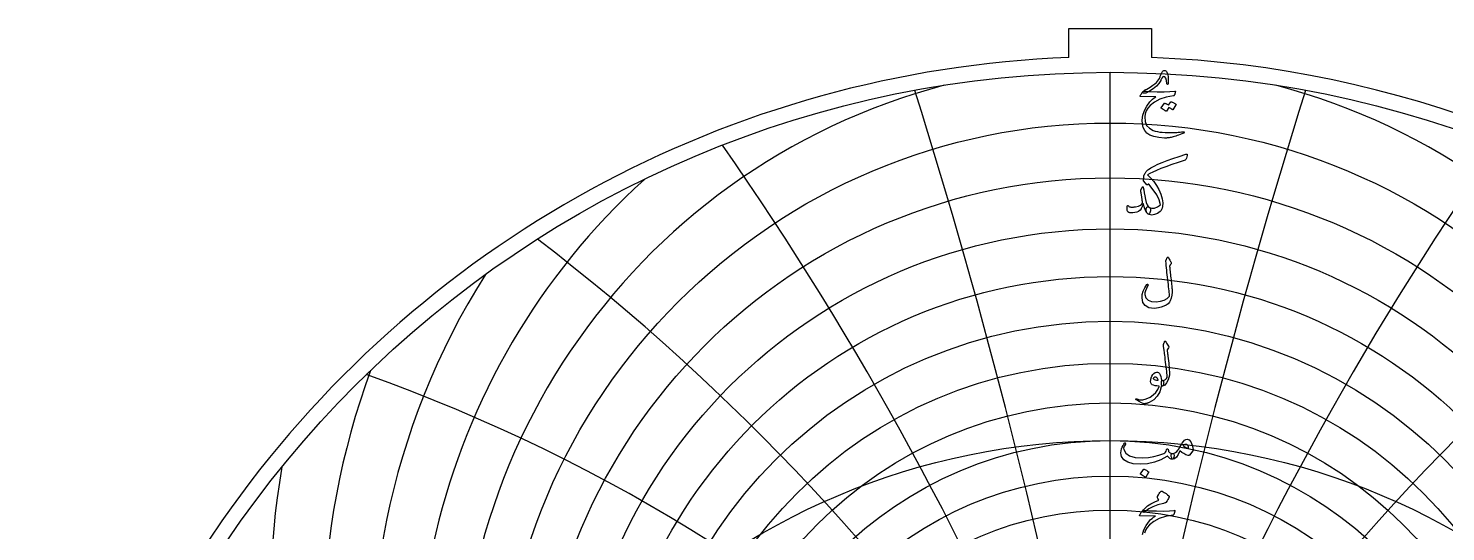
# Model space of a CAD drawing. Header units: millimetres. Extents: x -74 to 74, y -74 to 75.
# Drawn here: x -73.5 to 22.8, y 41.2 to 75.4 of the extents above; entities that cross this region are included whole.
import ezdxf

# ---------------------------------------------------------------- set-up
doc = ezdxf.new("R2010")
doc.units = ezdxf.units.MM
for name, color, linetype in [('CUT_OUTER', 1, 'Continuous'), ('ENGRAVE', 7, 'Continuous'), ('ENGRAVE_FINE', 8, 'Continuous'), ('TEXT', 5, 'Continuous')]:
    doc.layers.add(name, color=color, linetype=linetype)

msp = doc.modelspace()

# ---------------------------------------------------------------- linework, layer by layer
at = {"layer": 'CUT_OUTER'}
for points in [[(-2.8175, 75.4395), (2.8175, 75.4395), (2.8175, 73.4532)], [(-2.8175, 73.4532), (-2.8175, 75.4395)]]:
    msp.add_lwpolyline(points, dxfattribs=at)
for centre, radius, start, end in [((-0.0002, -0.0002), 73.5074, 145.195103, 87.803182), ((-0.0008, 0.0009), 73.5063, 92.196033, 145.195536)]:
    msp.add_arc(centre, radius, start, end, dxfattribs=at)
at = {"layer": 'ENGRAVE'}
msp.add_lwpolyline([(0, -72.45), (0, 72.45)], dxfattribs=at)
for centre, radius in [((0, 0), 72.45), ((0, 23.3689), 32.1586), ((0, 0), 47.425), ((0, 20.1081), 22.5936)]:
    msp.add_circle(centre, radius, dxfattribs=at)
msp.add_arc((0, 28.8094), 44.2187, 104.762326, 75.237674, dxfattribs=at)
at = {"layer": 'ENGRAVE_FINE'}
for centre, radius in [((0, 27.4779), 41.5259), ((0, 26.2837), 38.9912), ((0, 25.2099), 36.5956), ((0, 24.2423), 34.3227), ((0, 22.5797), 30.0911), ((0, 21.866), 28.1096), ((0, 21.2202), 26.2048), ((0, 20.6361), 24.3685)]:
    msp.add_circle(centre, radius, dxfattribs=at)
for centre, radius, start, end in [((-427.3826, -58.565), 433.9756, 4.779127, 17.401802), ((-427.3826, -58.565), 433.9756, 4.779127, 17.401802), ((427.3826, -58.565), 433.9756, 162.598198, 175.220873), ((427.3826, -58.565), 433.9756, 162.598198, 175.220873), ((-207.0474, -58.565), 220.3352, 9.614941, 34.898449), ((-207.0474, -58.565), 220.3352, 9.614941, 34.898449), ((207.0474, -58.565), 220.3352, 145.101551, 170.385059), ((207.0474, -58.565), 220.3352, 145.101551, 170.385059), ((0, 30.2982), 47.0923, 132.219432, 47.780568), ((-130.5257, -58.565), 150.7182, 14.56643, 52.566013), ((-130.5257, -58.565), 150.7182, 14.56643, 52.566013), ((130.5257, -58.565), 150.7182, 127.433987, 165.43357), ((130.5257, -58.565), 150.7182, 127.433987, 165.43357), ((0, 31.9689), 50.1736, 147.797087, 32.202913), ((0, 33.851), 53.495, 159.954591, 20.045409), ((-89.8094, -58.565), 117.2379, 19.697338, 70.43411), ((-89.8094, -58.565), 117.2379, 19.697338, 70.43411), ((89.8094, -58.565), 117.2379, 109.56589, 160.302662), ((89.8094, -58.565), 117.2379, 109.56589, 160.302662), ((0, 35.9809), 57.0959, 170.269458, 9.730542)]:
    msp.add_arc(centre, radius, start, end, dxfattribs=at)
at = {"layer": 'TEXT'}
for points in [[(2.1788, 71.0804), (2.2042, 71.1103), (2.2334, 71.1399), (2.2663, 71.1692), (2.303, 71.1983), (2.3435, 71.2273), (2.3876, 71.2567), (2.4356, 71.2862), (2.4873, 71.3161), (2.7165, 71.4516), (2.9029, 71.571), (3.0464, 71.6744), (3.1471, 71.7617), (3.225, 71.8477), (3.2917, 71.9385), (3.3471, 72.0341), (3.3913, 72.1345), (3.4105, 72.1847), (3.4293, 72.2325), (3.448, 72.2779), (3.4663, 72.3209), (3.4841, 72.3609), (3.5011, 72.3975), (3.5173, 72.4305), (3.5327, 72.4601), (3.5667, 72.5107), (3.6045, 72.5469), (3.646, 72.5686), (3.6912, 72.5758), (3.7354, 72.5686), (3.778, 72.5469), (3.819, 72.5107), (3.8584, 72.4601), (3.9074, 72.3444), (3.9387, 72.1773), (3.9523, 71.9588), (3.9483, 71.6889), (3.9457, 71.6645), (3.9376, 71.6471), (3.9242, 71.6367), (3.9055, 71.6332), (3.8862, 71.6369), (3.8712, 71.6482), (3.8605, 71.6669), (3.8541, 71.6932), (3.8211, 71.8994), (3.7737, 72.0466), (3.7119, 72.135), (3.6355, 72.1645), (3.616, 72.161), (3.5959, 72.1505), (3.5753, 72.1331), (3.5541, 72.1088), (3.5448, 72.0942), (3.5338, 72.0761), (3.5212, 72.0545), (3.507, 72.0295), (3.4912, 72.001), (3.4738, 71.969), (3.4548, 71.9335), (3.4342, 71.8945), (3.3115, 71.6937), (3.145, 71.5068), (2.9345, 71.3338), (2.6801, 71.1747), (2.6774, 71.1731), (2.6694, 71.1683), (2.656, 71.1602), (2.6372, 71.149), (2.6131, 71.1345), (2.5837, 71.1169), (2.5488, 71.096), (2.5087, 71.0719), (2.4238, 71.0339), (2.3405, 71.0226), (2.2588, 71.0381), (2.1788, 71.0804)], [(2.6415, 71.1533), (3.1913, 71.134), (3.6666, 71.1319), (4.0675, 71.1469), (4.3939, 71.179), (4.404, 71.1802), (4.4127, 71.1795), (4.42, 71.177), (4.4261, 71.1726), (4.4305, 71.1665), (4.433, 71.1592), (4.4337, 71.1505), (4.4325, 71.1404), (4.4241, 71.1013), (4.4159, 71.0655), (4.408, 71.0328), (4.4004, 71.0033), (4.393, 70.9771), (4.3859, 70.954), (4.3791, 70.9342), (4.3725, 70.9176), (4.3586, 70.8911), (4.3425, 70.8716), (4.3243, 70.859), (4.304, 70.8534), (3.8091, 70.7636), (3.3785, 70.6231), (3.0121, 70.4316), (2.7101, 70.1892), (2.5574, 70.0149), (2.4466, 69.8304), (2.3775, 69.6357), (2.3501, 69.4308), (2.3764, 69.1092), (2.4808, 68.8471), (2.6635, 68.6443), (2.9243, 68.5011), (3.0595, 68.4577), (3.2082, 68.4218), (3.3702, 68.3934), (3.5456, 68.3725), (3.7341, 68.3589), (3.9355, 68.3522), (4.1497, 68.3524), (4.3768, 68.3597), (4.4575, 68.3642), (4.5369, 68.3693), (4.615, 68.3749), (4.6917, 68.3811), (4.7666, 68.3878), (4.839, 68.395), (4.909, 68.4028), (4.9767, 68.4111), (4.9973, 68.4122), (5.012, 68.4068), (5.0208, 68.395), (5.0238, 68.3768), (5.0222, 68.3557), (5.0174, 68.3393), (5.0093, 68.3278), (4.9981, 68.3211), (4.877, 68.27), (4.7624, 68.2236), (4.6542, 68.1821), (4.5525, 68.1454), (4.4574, 68.1133), (4.3693, 68.0855), (4.2882, 68.0619), (4.214, 68.0426), (4.1442, 68.0284), (4.0763, 68.0158), (4.0103, 68.0049), (3.9462, 67.9955), (3.8837, 67.9882), (3.8225, 67.9837), (3.7626, 67.9818), (3.7041, 67.9826), (3.3046, 68.0137), (2.9714, 68.0812), (2.7047, 68.1851), (2.5044, 68.3254), (2.3574, 68.5008), (2.2548, 68.7057), (2.1967, 68.94), (2.183, 69.2038), (2.2251, 69.531), (2.3255, 69.8486), (2.4843, 70.1566), (2.7015, 70.4549), (2.7864, 70.5451), (2.8825, 70.6316), (2.9899, 70.7144), (3.1085, 70.7934), (2.0716, 70.8019), (2.0467, 70.8127), (2.0363, 70.8319), (2.0403, 70.8598), (2.0588, 70.8962), (2.0936, 70.9492), (2.1252, 70.9969), (2.1536, 71.0392), (2.1788, 71.0762), (2.2007, 71.1075), (2.2195, 71.1329), (2.235, 71.1525), (2.2473, 71.1661), (2.2752, 71.1686), (2.3501, 71.1672), (2.4723, 71.1621), (2.6415, 71.1533)], [(4.1283, 70.4377), (4.1336, 70.4431), (4.1411, 70.4463), (4.1508, 70.4474), (4.1626, 70.4463), (4.2047, 70.4305), (4.2456, 70.4131), (4.2851, 70.3941), (4.3232, 70.3735), (4.3603, 70.351), (4.3966, 70.3263), (4.4321, 70.2996), (4.4668, 70.2706), (4.4735, 70.2618), (4.4764, 70.2524), (4.4756, 70.2425), (4.4711, 70.2321), (4.2654, 69.9064), (4.2598, 69.9022), (4.2515, 69.9022), (4.2405, 69.9064), (4.2268, 69.915), (4.2175, 69.9229), (4.2022, 69.9338), (4.181, 69.9476), (4.154, 69.9643), (4.1208, 69.9842), (4.0812, 70.0077), (4.0351, 70.0346), (3.9826, 70.065), (3.8198, 69.8122), (3.8123, 69.8044), (3.8027, 69.8025), (3.7909, 69.8066), (3.7769, 69.8165), (3.7649, 69.825), (3.7459, 69.8379), (3.7199, 69.855), (3.687, 69.8765), (3.6465, 69.9022), (3.5981, 69.9322), (3.5416, 69.9664), (3.477, 70.005), (3.4703, 70.0114), (3.4674, 70.0178), (3.4682, 70.0243), (3.4727, 70.0307), (3.6827, 70.3435), (3.688, 70.3488), (3.6955, 70.3521), (3.7052, 70.3531), (3.717, 70.3521), (3.7528, 70.3404), (3.7877, 70.3269), (3.8214, 70.3115), (3.8541, 70.2942), (3.8857, 70.2753), (3.9162, 70.2551), (3.9457, 70.2336), (3.974, 70.2107)], [(5.1523, 66.8814), (5.1957, 66.8891), (5.223, 66.8782), (5.2343, 66.8484), (5.2294, 66.8), (5.1823, 66.6114), (5.1679, 66.5632), (5.1502, 66.5258), (5.1293, 66.499), (5.1052, 66.4829), (4.6226, 66.3248), (4.1861, 66.176), (3.7957, 66.0366), (3.4513, 65.9066), (3.1535, 65.7854), (2.9029, 65.6726), (2.6993, 65.568), (2.543, 65.4717), (2.7625, 65.2575), (2.9629, 65.0218), (3.1439, 64.7648), (3.3056, 64.4862), (3.4534, 64.1617), (3.5456, 63.8607), (3.582, 63.5833), (3.5627, 63.3294), (3.5338, 63.2153), (3.4984, 63.1216), (3.4567, 63.0482), (3.4085, 62.9952), (3.2082, 62.8581), (3.0143, 62.7767), (2.8268, 62.751), (2.6458, 62.7809), (2.5681, 62.8211), (2.5108, 62.8859), (2.4739, 62.9754), (2.4573, 63.0894), (2.4581, 63.1805), (2.4733, 63.248), (2.5031, 63.2919), (2.5472, 63.3122), (2.5695, 63.3112), (2.5976, 63.3037), (2.6316, 63.2898), (2.6715, 63.2694), (2.8359, 63.2132), (3.0164, 63.2244), (3.213, 63.3031), (3.4256, 63.4494), (3.3319, 63.7731), (3.1664, 64.1146), (2.9291, 64.4737), (2.6201, 64.8504), (2.6112, 64.8566), (2.6019, 64.8579), (2.592, 64.8545), (2.5815, 64.8462), (2.5344, 64.8076), (2.5234, 64.7998), (2.5119, 64.798), (2.4998, 64.802), (2.4873, 64.8119), (2.2816, 65.0433), (2.2768, 65.0609), (2.2752, 65.1011), (2.2768, 65.1638), (2.2816, 65.2489), (2.2896, 65.3394), (2.3009, 65.4139), (2.3153, 65.4723), (2.333, 65.5146), (2.3634, 65.5684), (2.3946, 65.6185), (2.4266, 65.6648), (2.4594, 65.7074), (2.493, 65.7465), (2.5274, 65.7824), (2.5626, 65.815), (2.5987, 65.8445), (2.7735, 65.9582), (2.9896, 66.0764), (3.247, 66.1992), (3.5456, 66.3265), (3.8854, 66.4584), (4.2665, 66.5948), (4.6888, 66.7358), (5.1523, 66.8814)], [(2.5515, 62.8324), (2.4682, 62.9191), (2.3941, 63.0552), (2.329, 63.2405), (2.273, 63.4751), (2.2653, 63.5008), (2.2548, 63.5051), (2.2417, 63.4879), (2.2259, 63.4494), (2.2126, 63.4131), (2.1986, 63.3771), (2.1837, 63.3413), (2.168, 63.3058), (2.1518, 63.2706), (2.1354, 63.2357), (2.1186, 63.201), (2.1016, 63.1666), (2.0304, 63.0723), (1.9367, 62.9995), (1.8205, 62.948), (1.6817, 62.9181), (1.5468, 62.9041), (1.4332, 62.9009), (1.3411, 62.9084), (1.2704, 62.9266), (1.2072, 62.9711), (1.1676, 63.053), (1.1515, 63.1725), (1.159, 63.3294), (1.1649, 63.3559), (1.174, 63.3754), (1.1863, 63.388), (1.2019, 63.3937), (1.2195, 63.3939), (1.234, 63.3904), (1.2452, 63.3832), (1.2533, 63.3722), (1.2776, 63.3382), (1.3122, 63.3133), (1.3569, 63.2975), (1.4118, 63.2908), (1.443, 63.2892), (1.4766, 63.2887), (1.5126, 63.2892), (1.5511, 63.2908), (1.5916, 63.2935), (1.6341, 63.2972), (1.6784, 63.3021), (1.7246, 63.308), (1.9163, 63.3492), (2.0588, 63.4129), (2.152, 63.4992), (2.1959, 63.6079), (2.1936, 63.6312), (2.1911, 63.6582), (2.1883, 63.689), (2.1852, 63.7236), (2.1813, 63.7621), (2.1761, 63.805), (2.1695, 63.8521), (2.1616, 63.9035), (2.1533, 63.9559), (2.1456, 64.0058), (2.1383, 64.0534), (2.1316, 64.0985), (2.1249, 64.1412), (2.1177, 64.1815), (2.1099, 64.2194), (2.1016, 64.2549), (2.0896, 64.3232), (2.0834, 64.3781), (2.0832, 64.4196), (2.0888, 64.4477), (2.1788, 64.6448), (2.186, 64.6542), (2.1948, 64.6608), (2.2053, 64.6649), (2.2173, 64.6662), (2.2291, 64.6641), (2.2387, 64.6576), (2.2462, 64.6469), (2.2516, 64.6319), (2.2789, 64.4643), (2.3137, 64.2699), (2.356, 64.0487), (2.4058, 63.8007), (2.4562, 63.6052), (2.5172, 63.4515), (2.589, 63.3396), (2.6715, 63.2694), (2.7015, 63.2448), (2.7229, 63.2094), (2.7358, 63.1634), (2.7401, 63.1066), (2.7355, 63.0311), (2.7218, 62.963), (2.6991, 62.9025), (2.6672, 62.8495), (2.6439, 62.8243), (2.6169, 62.8131), (2.5861, 62.8158), (2.5515, 62.8324)], [(3.8798, 59.8665), (3.8873, 59.8796), (3.8969, 59.889), (3.9087, 59.8946), (3.9226, 59.8965), (3.9365, 59.8941), (3.9483, 59.8868), (3.958, 59.8748), (3.9655, 59.8579), (4.0054, 59.7596), (4.0479, 59.6748), (4.0932, 59.6033), (4.1411, 59.5451), (4.1553, 59.5243), (4.1594, 59.5002), (4.1532, 59.4728), (4.1369, 59.4423), (4.1264, 59.4276), (4.1165, 59.4134), (4.1071, 59.3997), (4.0983, 59.3866), (4.09, 59.3743), (4.0822, 59.363), (4.075, 59.3529), (4.0683, 59.3438), (4.0571, 59.3272), (4.049, 59.3073), (4.0442, 59.2843), (4.0426, 59.2581), (4.0477, 59.184), (4.0544, 59.1033), (4.0627, 59.0159), (4.0726, 58.9217), (4.0838, 58.8209), (4.0962, 58.7134), (4.1095, 58.5992), (4.124, 58.4783), (4.1402, 58.3576), (4.1545, 58.2442), (4.167, 58.138), (4.1776, 58.0391), (4.1865, 57.9471), (4.1942, 57.8618), (4.2005, 57.7832), (4.2054, 57.7113), (4.211, 57.4984), (4.1936, 57.2968), (4.1532, 57.1064), (4.0897, 56.9272), (4.0279, 56.822), (3.9323, 56.7248), (3.8029, 56.6356), (3.6398, 56.5544), (3.4631, 56.4872), (3.2971, 56.4398), (3.1417, 56.4122), (2.9971, 56.4045), (2.6351, 56.4543), (2.3759, 56.5909), (2.2195, 56.8142), (2.1659, 57.1243), (2.1846, 57.3554), (2.2452, 57.5817), (2.3475, 57.8032), (2.4915, 58.0198), (2.5025, 58.0324), (2.514, 58.0402), (2.5261, 58.0431), (2.5387, 58.0412), (2.5521, 58.0361), (2.5622, 58.0294), (2.5692, 58.0211), (2.5729, 58.0112), (2.5756, 57.9965), (2.5751, 57.9823), (2.5713, 57.9686), (2.5644, 57.9555), (2.4661, 57.7641), (2.3983, 57.601), (2.3611, 57.4663), (2.3544, 57.36), (2.4259, 57.131), (2.5804, 56.9711), (2.818, 56.8803), (3.1385, 56.8587), (3.4275, 56.89), (3.673, 56.9626), (3.8752, 57.0764), (4.034, 57.2314), (4.0307, 57.3063), (4.0249, 57.3937), (4.0168, 57.4937), (4.0062, 57.6063), (3.9929, 57.7318), (3.9767, 57.8704), (3.9576, 58.0221), (3.9355, 58.1869), (3.9146, 58.3569), (3.8948, 58.5243), (3.876, 58.689), (3.8584, 58.851), (3.842, 59.0104), (3.8273, 59.167), (3.8142, 59.321), (3.8027, 59.4723), (3.7855, 59.618), (3.7863, 59.6346), (3.7887, 59.6501), (3.7927, 59.6646), (3.7984, 59.678)], [(3.6206, 53.9546), (3.6495, 54.0245), (3.672, 54.0799), (3.688, 54.1209), (3.6977, 54.1474), (3.7052, 54.1642), (3.7148, 54.1763), (3.7266, 54.1835), (3.7405, 54.1859), (3.7563, 54.1833), (3.7694, 54.1752), (3.7799, 54.1618), (3.7877, 54.1431), (3.8233, 54.0512), (3.8659, 53.9685), (3.9154, 53.8948), (3.9719, 53.8303), (3.9877, 53.8097), (3.9922, 53.7864), (3.9856, 53.7604), (3.9676, 53.7318), (3.8733, 53.5989), (3.8798, 53.5395), (3.8862, 53.4811), (3.8926, 53.4238), (3.8991, 53.3676), (3.9055, 53.3124), (3.9119, 53.2583), (3.9183, 53.2053), (3.9248, 53.1533), (3.9839, 52.6724), (4.0201, 52.2964), (4.0332, 52.0254), (4.0233, 51.8594), (3.9424, 51.5581), (3.8369, 51.3356), (3.7068, 51.1917), (3.552, 51.1267), (3.5477, 51.1267), (3.5434, 51.1267), (3.5391, 51.1267), (3.5349, 51.1267), (3.5094, 51.1508), (3.4931, 51.2059), (3.4859, 51.2922), (3.4877, 51.4095), (3.4917, 51.4528), (3.5038, 51.4844), (3.5239, 51.5043), (3.552, 51.5123), (3.6607, 51.534), (3.7512, 51.5734), (3.8235, 51.6304), (3.8776, 51.7051), (3.874, 51.7948), (3.8675, 51.8968), (3.858, 52.0112), (3.8455, 52.1379), (3.8304, 52.2763), (3.8128, 52.426), (3.7929, 52.5869), (3.7705, 52.7591), (3.7499, 52.9284), (3.7309, 53.0805), (3.7135, 53.2155), (3.6977, 53.3333), (3.684, 53.434), (3.673, 53.5175), (3.6647, 53.5839), (3.6591, 53.6332), (3.6163, 53.8774), (3.6149, 53.9015), (3.6152, 53.9224), (3.6171, 53.9401), (3.6206, 53.9546)], [(3.4663, 51.0795), (3.3659, 50.7269), (3.1974, 50.4315), (2.961, 50.1934), (2.6565, 50.0127), (2.6139, 49.9943), (2.5719, 49.9778), (2.5304, 49.9633), (2.4894, 49.9505), (2.4492, 49.94), (2.4101, 49.9318), (2.3721, 49.926), (2.3351, 49.9227), (2.243, 49.9358), (2.1209, 49.9837), (1.9688, 50.0665), (1.7867, 50.184), (1.7672, 50.2009), (1.7556, 50.2173), (1.7522, 50.2331), (1.7567, 50.2483), (1.7669, 50.2601), (1.7803, 50.2655), (1.7969, 50.2644), (1.8167, 50.2569), (2.006, 50.1956), (2.2184, 50.1958), (2.4538, 50.2577), (2.7122, 50.3811), (2.9232, 50.5244), (3.0978, 50.6929), (3.236, 50.8865), (3.3378, 51.1053), (3.337, 51.113), (3.3346, 51.1192), (3.3305, 51.1237), (3.3249, 51.1267), (3.1774, 51.1352), (3.0518, 51.1524), (2.9481, 51.1781), (2.8664, 51.2124), (2.8033, 51.2654), (2.7636, 51.3388), (2.7475, 51.4325), (2.755, 51.5466), (2.7575, 51.5617), (2.7604, 51.5771), (2.7639, 51.5928), (2.7679, 51.6087), (2.7725, 51.6252), (2.7775, 51.6424), (2.7832, 51.6605), (2.7893, 51.6794), (2.8397, 51.8018), (2.9007, 51.9033), (2.9725, 51.9839), (3.055, 52.0436), (3.1393, 52.0763), (3.2167, 52.0757), (3.2872, 52.042), (3.3506, 51.975), (3.4061, 51.8818), (3.4481, 51.7737), (3.4767, 51.6505), (3.492, 51.5123), (3.5004, 51.5124), (3.5086, 51.5128), (3.5165, 51.5135), (3.5241, 51.5144), (3.5318, 51.5154), (3.5397, 51.516), (3.5478, 51.5164), (3.5563, 51.5166), (3.5852, 51.5104), (3.6077, 51.4919), (3.6238, 51.4611), (3.6334, 51.418), (3.6374, 51.3706), (3.6366, 51.3227), (3.631, 51.2742), (3.6206, 51.2252), (3.6069, 51.1821), (3.5916, 51.1513), (3.5748, 51.1328), (3.5563, 51.1267), (3.4749, 51.1267), (3.4743, 51.1189), (3.4727, 51.1085), (3.4701, 51.0953), (3.4663, 51.0795)], [(3.2606, 51.5594), (3.2157, 51.6379), (3.1664, 51.6933), (3.1128, 51.7257), (3.055, 51.7351), (3.0204, 51.726), (2.9896, 51.7115), (2.9626, 51.6917), (2.9393, 51.6665), (2.9318, 51.6532), (2.9307, 51.6387), (2.9361, 51.6232), (2.9479, 51.6066), (2.992, 51.5677), (3.056, 51.5412), (3.1399, 51.527), (3.2435, 51.5252), (3.2542, 51.5273), (3.2606, 51.5337), (3.2628, 51.5444), (3.2606, 51.5594)], [(0.9769, 47.2441), (0.9922, 47.2607), (1.008, 47.2677), (1.0243, 47.265), (1.0412, 47.2527), (1.054, 47.2366), (1.0583, 47.2184), (1.054, 47.198), (1.0412, 47.1756), (0.9758, 47.0743), (0.9341, 46.9806), (0.9158, 46.8944), (0.9212, 46.8156), (1.0554, 46.557), (1.3165, 46.3765), (1.7045, 46.2742), (2.2195, 46.2501), (2.6016, 46.2782), (2.9682, 46.3368), (3.3193, 46.426), (3.6548, 46.5457), (3.714, 46.5808), (3.763, 46.6346), (3.8018, 46.7072), (3.8305, 46.7985), (3.8401, 46.8245), (3.8562, 46.8424), (3.8787, 46.8523), (3.9076, 46.8542), (3.9282, 46.8454), (3.943, 46.8274), (3.9518, 46.8004), (3.9548, 46.7642), (3.9748, 46.6748), (4.0308, 46.6078), (4.1227, 46.5634), (4.2504, 46.5414), (4.2965, 46.5312), (4.3275, 46.505), (4.3436, 46.4627), (4.3447, 46.4043), (4.3291, 46.2956), (4.3082, 46.2179), (4.282, 46.1713), (4.2504, 46.1558), (4.1564, 46.1681), (4.0672, 46.2051), (3.9829, 46.2667), (3.9033, 46.3529), (3.8966, 46.3564), (3.8851, 46.354), (3.8688, 46.3457), (3.8476, 46.3315), (3.4481, 46.1065), (3.0121, 45.9458), (2.5397, 45.8494), (2.0309, 45.8173), (1.5607, 45.8494), (1.1954, 45.9458), (0.9351, 46.1065), (0.7798, 46.3315), (0.7445, 46.4571), (0.7327, 46.5853), (0.7445, 46.7163), (0.7798, 46.8499), (0.8275, 46.9742), (0.8762, 47.0813), (0.926, 47.1713), (0.9769, 47.2441)], [(5.2444, 47.5183), (5.3786, 47.4707), (5.4897, 47.3362), (5.5778, 47.115), (5.6429, 46.8071), (5.6453, 46.7848), (5.644, 46.7653), (5.6389, 46.7484), (5.6301, 46.7342), (5.3944, 46.4386), (5.3781, 46.4206), (5.3591, 46.4097), (5.3374, 46.4056), (5.313, 46.4086), (5.1529, 46.4632), (5.0024, 46.5328), (4.8615, 46.6175), (4.7303, 46.7171), (4.6245, 46.4715), (4.5086, 46.2961), (4.3824, 46.1909), (4.2461, 46.1558), (4.2309, 46.1614), (4.2151, 46.1783), (4.1987, 46.2064), (4.1818, 46.2458), (4.1559, 46.3433), (4.1465, 46.4214), (4.1537, 46.4804), (4.1776, 46.52), (4.1915, 46.5294), (4.2076, 46.5361), (4.2258, 46.5401), (4.2461, 46.5414), (4.3436, 46.558), (4.4389, 46.6035), (4.5321, 46.678), (4.6232, 46.7814), (4.6631, 46.8413), (4.7228, 46.9399), (4.8023, 47.077), (4.9017, 47.2527), (4.9793, 47.3689), (5.0623, 47.4519), (5.1507, 47.5017), (5.2444, 47.5183)], [(4.9359, 47.0984), (5.0163, 47.0315), (5.1073, 46.9763), (5.2091, 46.9329), (5.3216, 46.9013), (5.3154, 46.9857), (5.2926, 47.0545), (5.2533, 47.1078), (5.1973, 47.1456), (5.1328, 47.1651), (5.0677, 47.1638), (5.0021, 47.1415), (4.9359, 47.0984)], [(2.2752, 45.466), (2.2805, 45.4713), (2.288, 45.4745), (2.2977, 45.4756), (2.3094, 45.4745), (2.3927, 45.4408), (2.4712, 45.3996), (2.5448, 45.3508), (2.6137, 45.2946), (2.6203, 45.286), (2.6233, 45.2774), (2.6225, 45.2689), (2.6179, 45.2603), (2.4166, 44.9347), (2.4091, 44.9269), (2.3994, 44.925), (2.3876, 44.929), (2.3737, 44.9389), (2.3617, 44.9475), (2.3426, 44.9604), (2.3167, 44.9775), (2.2837, 44.9989), (2.2433, 45.0246), (2.1948, 45.0546), (2.1383, 45.0889), (2.0738, 45.1275), (2.0652, 45.1339), (2.0609, 45.1403), (2.0609, 45.1468), (2.0652, 45.1532)], [(3.6163, 43.1513), (3.2419, 43.0535), (2.9114, 42.9274), (2.6249, 42.7729), (2.3823, 42.59), (2.3451, 42.5619), (2.3105, 42.5461), (2.2786, 42.5426), (2.2495, 42.5514), (2.2154, 42.5919), (2.2205, 42.6489), (2.2647, 42.7225), (2.348, 42.8128), (2.5448, 42.9761), (2.7711, 43.1234), (3.0269, 43.2546), (3.3121, 43.3698), (3.2306, 43.4898), (3.2154, 43.5198), (3.2082, 43.5498), (3.209, 43.5797), (3.2178, 43.6097), (3.2754, 43.7241), (3.3281, 43.8186), (3.3761, 43.8933), (3.4192, 43.9482), (3.4468, 43.9742), (3.4738, 43.9879), (3.5003, 43.9892), (3.5263, 43.9782), (3.6771, 43.8931), (3.8037, 43.8133), (3.9063, 43.7388), (3.9848, 43.6697), (4, 43.6475), (4.0072, 43.6194), (4.0064, 43.5854), (3.9976, 43.5455), (3.97, 43.4831), (3.9258, 43.4073), (3.865, 43.3181), (3.7877, 43.2156), (3.7673, 43.2003), (3.732, 43.1845), (3.6816, 43.1682), (3.6163, 43.1513)]]:
    msp.add_lwpolyline(points, close=True, dxfattribs=at)
msp.add_lwpolyline([(2.1887, 41.032), (2.2891, 41.3496), (2.4479, 41.6575), (2.6651, 41.9559), (2.75, 42.0461), (2.8461, 42.1326), (2.9535, 42.2153), (3.0721, 42.2943), (2.0352, 42.3029), (2.0103, 42.3136), (1.9999, 42.3329), (2.0039, 42.3608), (2.0224, 42.3972), (2.0572, 42.4502), (2.0888, 42.4979), (2.1172, 42.5402), (2.1423, 42.5771), (2.1643, 42.6085), (2.183, 42.6339), (2.1986, 42.6535), (2.2109, 42.6671), (2.2387, 42.6695), (2.3137, 42.6682), (2.4358, 42.6631), (2.6051, 42.6543), (2.6051, 42.6543), (3.1549, 42.635), (3.6302, 42.6328), (4.0311, 42.6478), (4.3575, 42.68), (4.3676, 42.6812), (4.3763, 42.6805), (4.3836, 42.678), (4.3897, 42.6735), (4.3941, 42.6675), (4.3966, 42.6602), (4.3973, 42.6514), (4.3961, 42.6414), (4.3876, 42.6023), (4.3795, 42.5664), (4.3716, 42.5338), (4.3639, 42.5043), (4.3566, 42.4781), (4.3495, 42.455), (4.3427, 42.4352), (4.3361, 42.4186), (4.3222, 42.3921), (4.3061, 42.3725), (4.2879, 42.36), (4.2675, 42.3543), (3.7727, 42.2646), (3.342, 42.124), (2.9757, 41.9326), (2.6736, 41.6902), (2.521, 41.5159), (2.4101, 41.3314), (2.341, 41.1367)], dxfattribs=at)

doc.saveas('drawing.dxf')
